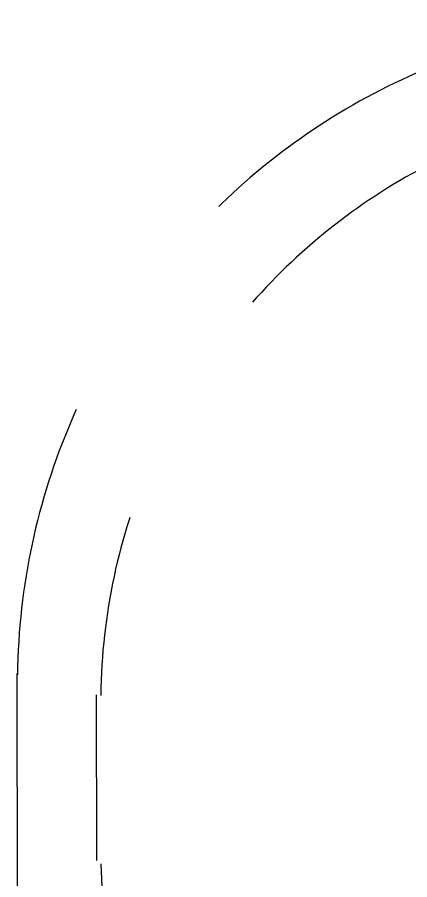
# Model space of a CAD drawing. Header units: inches. Extents: x 405346 to 489838, y -25612 to 14934.
# Drawn here: x 462170.2 to 462295.9, y 3869.6 to 4146 of the extents above; entities that cross this region are included whole.
import ezdxf

# ---------------------------------------------------------------- set-up
doc = ezdxf.new("R2010")
doc.units = ezdxf.units.IN
doc.header["$LTSCALE"] = 200
doc.header["$MEASUREMENT"] = 0
doc.linetypes.add('DH-HID2', pattern=[1.2, 0.8, -0.4])
doc.layers.add('FU-FURM', color=251, linetype='DH-HID2')

# ---------------------------------------------------------------- blocks, each defined once
blk = doc.blocks.new('FLLLL')
at = {"layer": 'FU-FURM'}
for p, q in [((462217.76, 3261.16), (462217.66, 3339.09)), ((462243.12, 3279.17), (462243.05, 3332.27))]:
    blk.add_line(p, q, dxfattribs=at)
for centre, radius, start, end in [((462431.3, 3335.77), 213.6, 91.3567, 179.233), ((462438.62, 3329.46), 194.25, 91.3565, 179.233), ((462438.68, 3281.16), 194.25, 180.9092, 268.7854)]:
    blk.add_arc(centre, radius, start, end, dxfattribs=at)

msp = doc.modelspace()

# ---------------------------------------------------------------- block references
msp.add_blockref('FLLLL', (-47.5, 596.66))

doc.saveas('drawing.dxf')
